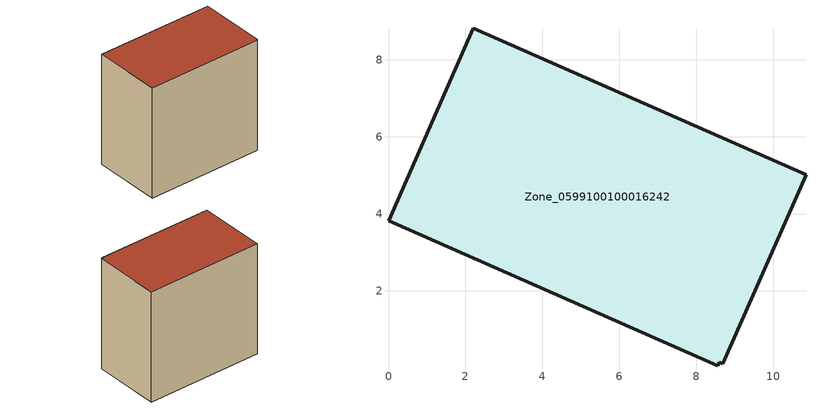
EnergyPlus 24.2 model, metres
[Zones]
Zone_0599100100016242
 floor ground (C_G): 2.21,8.82 10.85,5.01 8.69,0.09 8.6,0.14 8.55,0.04 0,3.82 z0
 wall outside (C_F): 10.85,5.01 2.21,8.82 0,3.82 8.55,0.04 8.6,0.14 8.69,0.09 10.85,5.01 z0:9.05
 roof outside (C_R): 8.6,0.14 8.69,0.09 10.85,5.01 2.21,8.82 0,3.82 8.55,0.04 z9.05
[BUILDING]
Pand.0599100100016242: North Axis=0; Terrain=City; Loads Convergence Tolerance Value=0.04; Temperature Convergence Tolerance Value=0.4; Solar Distribution=FullExterior; Maximum Number of Warmup Days=25; Minimum Number of Warmup Days=1
[Site:Location]
Rotterdam.The.Hague.AP_ZH_NLD Design_Conditions: Latitude=51.96; Longitude=4.45; Time Zone=1; Elevation=-4.5
[SITE:GROUNDTEMPERATURE:BUILDINGSURFACE]
18, 18, 18, 18, 18, 18, 18, 18, 18, 18, 18, 18
[MATERIAL] Thermal Absorptance=0.9; Solar Absorptance=0.7; Visible Absorptance=0.7
Name | Roughness | Thickness | Conductivity | Density | Specific Heat
G.TI.2015-2018 | MediumSmooth | 0.15 | 0.0428571 | 540 | 1210
F.TI.2015-2018 | Rough | 0.3 | 0.0666667 | 1920 | 840
R.TI.2015-2018 | MediumRough | 0.2 | 0.0333333 | 1500 | 1000
[CONSTRUCTION]
C_G: G.TI.2015-2018
C_F: F.TI.2015-2018
C_R: R.TI.2015-2018
[ZONE]
Zone_0599100100016242: Type=1; Multiplier=1; Ceiling Height=Autocalculate; Volume=Autocalculate; Floor Area=autocalculate; Part of Total Floor Area=Yes
[ZONEINFILTRATION:DESIGNFLOWRATE]
Infil_Zone_0599100100016242: Zone or ZoneList or Space or SpaceList=Zone_0599100100016242; Schedule=AlwaysOn; Design Flow Rate Calculation Method=Flow/Area; Flow Rate per Floor Area=0.0015; Constant Term Coefficient=1; Temperature Term Coefficient=0; Velocity Term Coefficient=0; Velocity Squared Term Coefficient=0
[HVACTEMPLATE:ZONE:IDEALLOADSAIRSYSTEM]
Zone_0599100100016242: Maximum Heating Supply Air Temperature=50; Minimum Cooling Supply Air Temperature=13; Maximum Heating Supply Air Humidity Ratio=0.0156; Minimum Cooling Supply Air Humidity Ratio=0.0077; Heating Limit=NoLimit; Cooling Limit=NoLimit; Dehumidification Control Type=ConstantSensibleHeatRatio; Cooling Sensible Heat Ratio=0.7; Dehumidification Setpoint=60; Humidification Control Type=None; Humidification Setpoint=30; Outdoor Air Method=None; Outdoor Air Flow Rate per Person=0.00944; Outdoor Air Flow Rate per Zone Floor Area=0; Outdoor Air Flow Rate per Zone=0; Demand Controlled Ventilation Type=None; Outdoor Air Economizer Type=NoEconomizer; Heat Recovery Type=None; Sensible Heat Recovery Effectiveness=0.7; Latent Heat Recovery Effectiveness=0.65
[ZONECONTROL:THERMOSTAT]
ThermostatControl_Zone_0599100100016242: Zone or ZoneList=Zone_0599100100016242; Control Type Schedule=DualSetpointControlType; Control 1=Thermostat_Zone_0599100100016242; Temperature Difference Between Cutout And Setpoint=0
[THERMOSTATSETPOINT:DUALSETPOINT]
Thermostat_Zone_0599100100016242: Heating Setpoint Temperature Schedule=HeatingSetpoint_Zone_0599100100016242; Cooling Setpoint Temperature Schedule=CoolingSetpoint_Zone_0599100100016242
[SCHEDULE:COMPACT]
HeatingSetpoint_Zone_0599100100016242: Through: 12/31, For: AllDays, Until: 24:00, 21
CoolingSetpoint_Zone_0599100100016242: Through: 12/31, For: AllDays, Until: 24:00, 24
DualSetpointControlType: Through: 12/31, For: AllDays, Until: 24:00, 4
AlwaysOn: Through: 12/31, For: AllDays, Until: 24:00, 1
